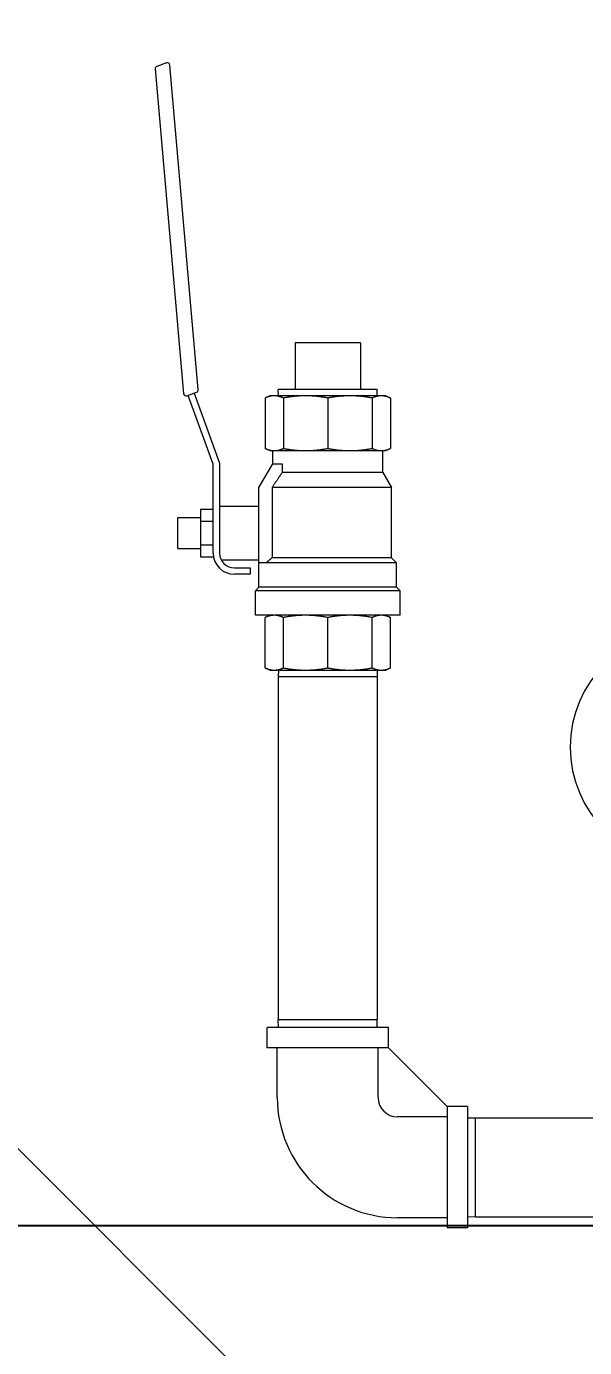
# Model space of a CAD drawing. Header units: inches. Extents: x 12 to 318, y 5 to 204.
# Drawn here: x 141.39 to 146.11, y 99.55 to 110.73 of the extents above; entities that cross this region are included whole.
import ezdxf

# ---------------------------------------------------------------- set-up
doc = ezdxf.new("R2010")
doc.units = ezdxf.units.IN
doc.header["$LTSCALE"] = 9.5
doc.header["$MEASUREMENT"] = 0
for name, color, linetype, lineweight in [('Dimension', 7, 'Continuous', 25), ('Symbol (ANSI)', 7, 'Continuous', 25), ('Visible', 7, 'Continuous', 18)]:
    doc.layers.add(name, color=color, linetype=linetype, lineweight=lineweight)
doc.styles.add('MEMCOR Medium', font='arial.ttf')
doc.styles.add('Standard D-E', font='arial.ttf')
doc.dimstyles.new('Default (ANSI)$7', dxfattribs={"dimscale": 9.5, "dimtxt": 0.15, "dimasz": 0.098425, "dimexe": 0.125, "dimexo": 0.0625, "dimgap": 0.031496, "dimtad": 0, "dimtih": 1, "dimtoh": 1, "dimdec": 4, "dimzin": 3, "dimdsep": 46, "dimlunit": 5, "dimtxsty": 'MEMCOR Medium', "dimcen": 0.09, "dimdle": 0.393701, "dimclrd": 256, "dimclre": 256, "dimclrt": 256, "dimadec": 0, "dimazin": 1, "dimtfac": 0.8, "dimtofl": 0, "dimtmove": 0, "dimatfit": 3, "dimfxl": 1, "dimfrac": 1, "dimtolj": 1, "dimtzin": 4, "dimlwd": -1, "dimlwe": -1, "dimarcsym": 0})
doc.dimstyles.new('in [mm] D-E NeptuneBenson', dxfattribs={"dimscale": 9.5, "dimtxt": 0.15, "dimasz": 0.098425, "dimexe": 0.125, "dimexo": 0.063, "dimgap": 0.031496, "dimtad": 0, "dimtih": 1, "dimtoh": 1, "dimdec": 4, "dimzin": 3, "dimdsep": 46, "dimlunit": 5, "dimtxsty": 'Standard D-E', "dimcen": 0.09, "dimdle": 0.393701, "dimclrd": 256, "dimclre": 256, "dimclrt": 256, "dimadec": 1, "dimazin": 1, "dimtfac": 1, "dimtofl": 0, "dimtmove": 0, "dimatfit": 3, "dimfxl": 1, "dimfrac": 1, "dimtolj": 1, "dimtzin": 4, "dimlwd": -1, "dimlwe": -1, "dimarcsym": 0})

# ---------------------------------------------------------------- blocks, each defined once
blk = doc.blocks.new('*D25')
at = {"layer": 'Defpoints', "color": 0, "transparency": 16777216}
for p in [(137.279, 100.587), (164.817, 28.314), (178.23, 28.314)]:
    blk.add_point(p, dxfattribs=at)
at = {"layer": 'Dimension', "transparency": 16777216}
for p, q in [((137.877, 100.587), (179.417, 100.587)), ((178.23, 99.652), (178.23, 86.184)), ((178.23, 29.249), (178.23, 80.305)), ((165.415, 28.314), (179.417, 28.314))]:
    blk.add_line(p, q, dxfattribs=at)
for points in [[(178.074, 99.652), (178.385, 99.652), (178.23, 100.587)], [(178.074, 29.249), (178.385, 29.249), (178.23, 28.314)]]:
    blk.add_solid(points, dxfattribs=at)
at = {"layer": 'Dimension', "transparency": 16777216, "char_height": 1.425, "attachment_point": 5, "style": 'Standard D-E'}
for s, insert in [('\\A1; 72{\\H1x;\\S1#4;} in', (178.23, 84.972)), ('\\A1;[1835.7 mm]', (178.23, 82.032))]:
    blk.add_mtext(s, dxfattribs=dict(at, insert=insert))

msp = doc.modelspace()

# ---------------------------------------------------------------- linework, layer by layer
at = {"layer": 'Visible'}
for p, q in [((142.57438, 110.418691), (142.492497, 110.388888)), ((142.842611, 107.654374), (142.602322, 110.40089)), ((142.478838, 110.367447), (142.719127, 107.620931)), ((144.213383, 108.051219), (143.662202, 108.051219)), ((143.662202, 108.051219), (143.662202, 107.657518)), ((144.213383, 108.051219), (144.213383, 107.657518)), ((142.747069, 107.60313), (142.828952, 107.632934)), ((142.969061, 107.02483), (142.75723, 107.606829)), ((142.808276, 107.625408), (143.023382, 107.034408)), ((143.447793, 107.603408), (143.40742, 107.584582)), ((143.485092, 107.603408), (143.447793, 107.603408)), ((143.750278, 107.603408), (143.485092, 107.603408)), ((144.356444, 107.657518), (143.519141, 107.657518)), ((143.520832, 107.603408), (143.519141, 107.657518)), ((144.125308, 107.603408), (143.750278, 107.603408)), ((144.390494, 107.603408), (144.125308, 107.603408)), ((144.354753, 107.603408), (144.356444, 107.657518)), ((144.427793, 107.603408), (144.390494, 107.603408)), ((144.427793, 107.603408), (144.468165, 107.584582)), ((143.40742, 107.584582), (143.40742, 107.158234)), ((143.562763, 107.584582), (143.562763, 107.158234)), ((143.937793, 107.584582), (143.937793, 107.158234)), ((144.312822, 107.584582), (144.312822, 107.158234)), ((144.468165, 107.584582), (144.468165, 107.158234)), ((143.447793, 107.139408), (143.40742, 107.158234)), ((144.427793, 107.139408), (144.468165, 107.158234)), ((143.447793, 107.139408), (143.485092, 107.139408)), ((143.472293, 107.029396), (143.472293, 107.139408)), ((143.485092, 107.139408), (143.750278, 107.139408)), ((143.750278, 107.139408), (144.125308, 107.139408)), ((144.125308, 107.139408), (144.390494, 107.139408)), ((144.390494, 107.139408), (144.427793, 107.139408)), ((144.403293, 106.953808), (144.403293, 107.139408)), ((142.969061, 106.272908), (142.969061, 107.02483)), ((143.023382, 107.034408), (143.023382, 106.443408)), ((143.355918, 106.827828), (143.472293, 107.029396)), ((143.472293, 107.029396), (143.551758, 107.029396)), ((143.551758, 107.029396), (143.551758, 106.953808)), ((144.403293, 106.953808), (143.551758, 106.953808)), ((144.403293, 106.953808), (144.476027, 106.827828)), ((143.355918, 106.190477), (143.355918, 106.827828)), ((143.466594, 106.827828), (143.466594, 106.234118)), ((144.476027, 106.827828), (143.466594, 106.827828)), ((144.476027, 106.234118), (144.476027, 106.827828)), ((142.860418, 106.644326), (142.969061, 106.644326)), ((142.860418, 106.644326), (142.860418, 106.543867)), ((143.023382, 106.669608), (143.355918, 106.669608)), ((142.670293, 106.312908), (142.670293, 106.573908)), ((142.670293, 106.573908), (142.860418, 106.573908)), ((142.860418, 106.543867), (142.969061, 106.543867)), ((142.860418, 106.543867), (142.860418, 106.342949)), ((143.023382, 106.443408), (143.023382, 106.272908)), ((142.670293, 106.312908), (142.860418, 106.312908)), ((142.860418, 106.342949), (142.969061, 106.342949)), ((142.860418, 106.342949), (142.860418, 106.24249)), ((142.860418, 106.24249), (142.971659, 106.24249)), ((143.036478, 106.217208), (143.355918, 106.217208)), ((143.148382, 106.147908), (143.280918, 106.147908)), ((143.280918, 106.147908), (143.280918, 106.093587)), ((143.417302, 106.190477), (143.355918, 106.190477)), ((143.355918, 105.984255), (143.355918, 106.190477)), ((144.519668, 106.190477), (143.417302, 106.190477)), ((144.476027, 106.234118), (143.466594, 106.234118)), ((144.476027, 106.234118), (144.519668, 106.190477)), ((144.519668, 105.984255), (144.519668, 106.190477)), ((143.280918, 106.093587), (143.148382, 106.093587)), ((143.355918, 105.984255), (143.325293, 105.95363)), ((144.550293, 105.95363), (143.325293, 105.95363)), ((143.325293, 105.747408), (143.325293, 105.95363)), ((144.519668, 105.984255), (143.355918, 105.984255)), ((144.519668, 105.984255), (144.550293, 105.95363)), ((144.550293, 105.747408), (144.550293, 105.95363)), ((144.550293, 105.747408), (143.325293, 105.747408)), ((143.447793, 105.747408), (143.40742, 105.728582)), ((143.40742, 105.302234), (143.40742, 105.728582)), ((143.562763, 105.302234), (143.562763, 105.728582)), ((143.937793, 105.302234), (143.937793, 105.728582)), ((144.312822, 105.302234), (144.312822, 105.728582)), ((144.427793, 105.747408), (144.468165, 105.728582)), ((144.468165, 105.302234), (144.468165, 105.728582)), ((143.447793, 105.283408), (143.40742, 105.302234)), ((143.447793, 105.283408), (143.485092, 105.283408)), ((143.485092, 105.283408), (143.750278, 105.283408)), ((143.520832, 105.283408), (143.519141, 105.229298)), ((143.750278, 105.283408), (144.125308, 105.283408)), ((144.125308, 105.283408), (144.390494, 105.283408)), ((144.354753, 105.283408), (144.356444, 105.229298)), ((144.390494, 105.283408), (144.427793, 105.283408)), ((144.427793, 105.283408), (144.468165, 105.302234)), ((143.519141, 105.229298), (144.356444, 105.229298)), ((143.519141, 105.229298), (143.519141, 102.32851)), ((144.356444, 105.229298), (144.356444, 102.32851)), ((140.107185, 102.446882), (144.084242, 98.469824)), ((144.450391, 102.2604), (143.425194, 102.2604)), ((143.425194, 102.089534), (143.425194, 102.2604)), ((143.519141, 102.32851), (144.356444, 102.32851)), ((143.52127, 102.2604), (143.519141, 102.32851)), ((144.354316, 102.2604), (144.356444, 102.32851)), ((144.450391, 102.089534), (144.450391, 102.2604)), ((144.448877, 102.089534), (143.425194, 102.089534)), ((143.510627, 101.669849), (143.510627, 102.089534)), ((144.36314, 101.669849), (144.36314, 102.089534)), ((144.448877, 102.089534), (144.448877, 102.091048)), ((144.448877, 102.091048), (144.949543, 101.590382)), ((145.118895, 101.591896), (144.948029, 101.591896)), ((144.949543, 101.590382), (144.948029, 101.590382)), ((144.948029, 101.590382), (144.948029, 100.566699)), ((145.118895, 101.591896), (145.118895, 100.566699)), ((144.948029, 101.504645), (144.528344, 101.504645)), ((145.118895, 101.495821), (145.187005, 101.497949)), ((145.187005, 100.660646), (145.187005, 101.497949)), ((145.187005, 101.497949), (147.103541, 101.497949)), ((144.948029, 100.652132), (144.528344, 100.652132)), ((145.118895, 100.566699), (144.948029, 100.566699)), ((145.118895, 100.662775), (145.187005, 100.660646)), ((145.187005, 100.660646), (147.103541, 100.660646))]:
    msp.add_line(p, q, dxfattribs=at)
for centre, radius, start, end in [((142.499638, 110.369267), 0.02088, 110, 185), ((142.581521, 110.39907), 0.02088, 5, 110), ((142.739927, 107.622751), 0.02088, 185, 290), ((142.82181, 107.652554), 0.02088, 290, 5), ((143.148382, 106.272908), 0.179321, 180, 270), ((143.148382, 106.272908), 0.125, 180, 270), ((146.976939, 104.632358), 0.989013, 90, 270), ((144.528344, 101.669849), 1.017717, 180, 270), ((144.528344, 101.669849), 0.165204, 180, 270)]:
    msp.add_arc(centre, radius, start, end, dxfattribs=at)
for points, weights in [([(143.485092, 107.603408), (143.447793, 107.603408), (143.40742, 107.584582)], [1, 1.0562990584, 1.07162109099]), ([(143.562763, 107.584582), (143.522391, 107.603408), (143.485092, 107.603408)], [1.07162109099, 1.0562990584, 1]), ([(143.750278, 107.603408), (143.66023, 107.603408), (143.562763, 107.584582)], [1, 1.0562990584, 1.07162109099]), ([(143.937793, 107.584582), (143.840326, 107.603408), (143.750278, 107.603408)], [1.07162109099, 1.0562990584, 1]), ([(144.125308, 107.603408), (144.03526, 107.603408), (143.937793, 107.584582)], [1, 1.0562990584, 1.07162109099]), ([(144.312822, 107.584582), (144.215355, 107.603408), (144.125308, 107.603408)], [1.07162109099, 1.0562990584, 1]), ([(144.390494, 107.603408), (144.353195, 107.603408), (144.312822, 107.584582)], [1, 1.0562990584, 1.07162109099]), ([(144.468165, 107.584582), (144.427793, 107.603408), (144.390494, 107.603408)], [1.07162109099, 1.0562990584, 1]), ([(143.40742, 107.158234), (143.447793, 107.139408), (143.485092, 107.139408)], [1.07162109099, 1.0562990584, 1]), ([(143.485092, 107.139408), (143.522391, 107.139408), (143.562763, 107.158234)], [1, 1.0562990584, 1.07162109099]), ([(143.562763, 107.158234), (143.66023, 107.139408), (143.750278, 107.139408)], [1.07162109099, 1.0562990584, 1]), ([(143.750278, 107.139408), (143.840326, 107.139408), (143.937793, 107.158234)], [1, 1.0562990584, 1.07162109099]), ([(143.937793, 107.158234), (144.03526, 107.139408), (144.125308, 107.139408)], [1.07162109099, 1.0562990584, 1]), ([(144.125308, 107.139408), (144.215355, 107.139408), (144.312822, 107.158234)], [1, 1.0562990584, 1.07162109099]), ([(144.312822, 107.158234), (144.353195, 107.139408), (144.390494, 107.139408)], [1.07162109099, 1.0562990584, 1]), ([(144.390494, 107.139408), (144.427793, 107.139408), (144.468165, 107.158234)], [1, 1.0562990584, 1.07162109099]), ([(143.551758, 106.953808), (143.512262, 106.897076), (143.466594, 106.827828)], [1, 1.00361912604, 1]), ([(143.466594, 106.234118), (143.442908, 106.213382), (143.417302, 106.190477)], [1.00000480453, 1.0009720909, 1]), ([(143.485092, 105.747408), (143.447793, 105.747408), (143.40742, 105.728582)], [1, 1.04927042368, 1.05740736242]), ([(143.562763, 105.728582), (143.522391, 105.747408), (143.485092, 105.747408)], [1.05740736242, 1.04927042368, 1]), ([(143.750278, 105.747408), (143.66023, 105.747408), (143.562763, 105.728582)], [1, 1.04927042368, 1.05740736242]), ([(143.937793, 105.728582), (143.840326, 105.747408), (143.750278, 105.747408)], [1.05740736242, 1.04927042368, 1]), ([(144.125308, 105.747408), (144.03526, 105.747408), (143.937793, 105.728582)], [1, 1.04927042368, 1.05740736242]), ([(144.312822, 105.728582), (144.215355, 105.747408), (144.125308, 105.747408)], [1.05740736242, 1.04927042368, 1]), ([(144.390494, 105.747408), (144.353195, 105.747408), (144.312822, 105.728582)], [1, 1.04927042368, 1.05740736242]), ([(144.468165, 105.728582), (144.427793, 105.747408), (144.390494, 105.747408)], [1.05740736242, 1.04927042368, 1]), ([(143.40742, 105.302234), (143.447793, 105.283408), (143.485092, 105.283408)], [1.05740736242, 1.04927042368, 1]), ([(143.485092, 105.283408), (143.522391, 105.283408), (143.562763, 105.302234)], [1, 1.04927042368, 1.05740736242]), ([(143.562763, 105.302234), (143.66023, 105.283408), (143.750278, 105.283408)], [1.05740736242, 1.04927042368, 1]), ([(143.750278, 105.283408), (143.840326, 105.283408), (143.937793, 105.302234)], [1, 1.04927042368, 1.05740736242]), ([(143.937793, 105.302234), (144.03526, 105.283408), (144.125308, 105.283408)], [1.05740736242, 1.04927042368, 1]), ([(144.125308, 105.283408), (144.215355, 105.283408), (144.312822, 105.302234)], [1, 1.04927042368, 1.05740736242]), ([(144.312822, 105.302234), (144.353195, 105.283408), (144.390494, 105.283408)], [1.05740736242, 1.04927042368, 1]), ([(144.390494, 105.283408), (144.427793, 105.283408), (144.468165, 105.302234)], [1, 1.04927042368, 1.05740736242])]:
    msp.add_rational_spline(points, weights, degree=2, dxfattribs=at)

# ---------------------------------------------------------------- dimensions: what is measured, and where the dimension line sits
at = {"layer": 'Dimension'}
dim = msp.add_linear_dim(base=(178.229578, 28.314298), p1=(137.278758, 100.587191), p2=(164.816889, 28.314298), angle=90, text=' <> in\\X[1835.7 mm]', dimstyle='in [mm] D-E NeptuneBenson', override={"dimgap": 0.031496, "dimdec": 4, "dimpost": '', "dimtol": 0, "dimlim": 0, "dimtp": 0, "dimtm": 0, "dimtdec": 2, "dimatfit": 1}, dxfattribs=at)
dim.commit()
dim.dimension.update_dxf_attribs({"geometry": '*D25', "text_midpoint": (178.229578, 83.244502), "dimtype": 160})

# ---------------------------------------------------------------- leaders
at = {"layer": 'Symbol (ANSI)', "annotation_type": 0, "has_hookline": 1, "hookline_direction": 0, "text_width": 44.430646}
msp.add_leader([(129.532087, 108.333861), (139.99887, 120.553947), (140.93391, 120.553947)], dimstyle='Default (ANSI)$7', override={"dimasz": 0.098425, "dimtad": 0, "dimldrblk": 'Dot'}, dxfattribs=at)

doc.saveas('drawing.dxf')
